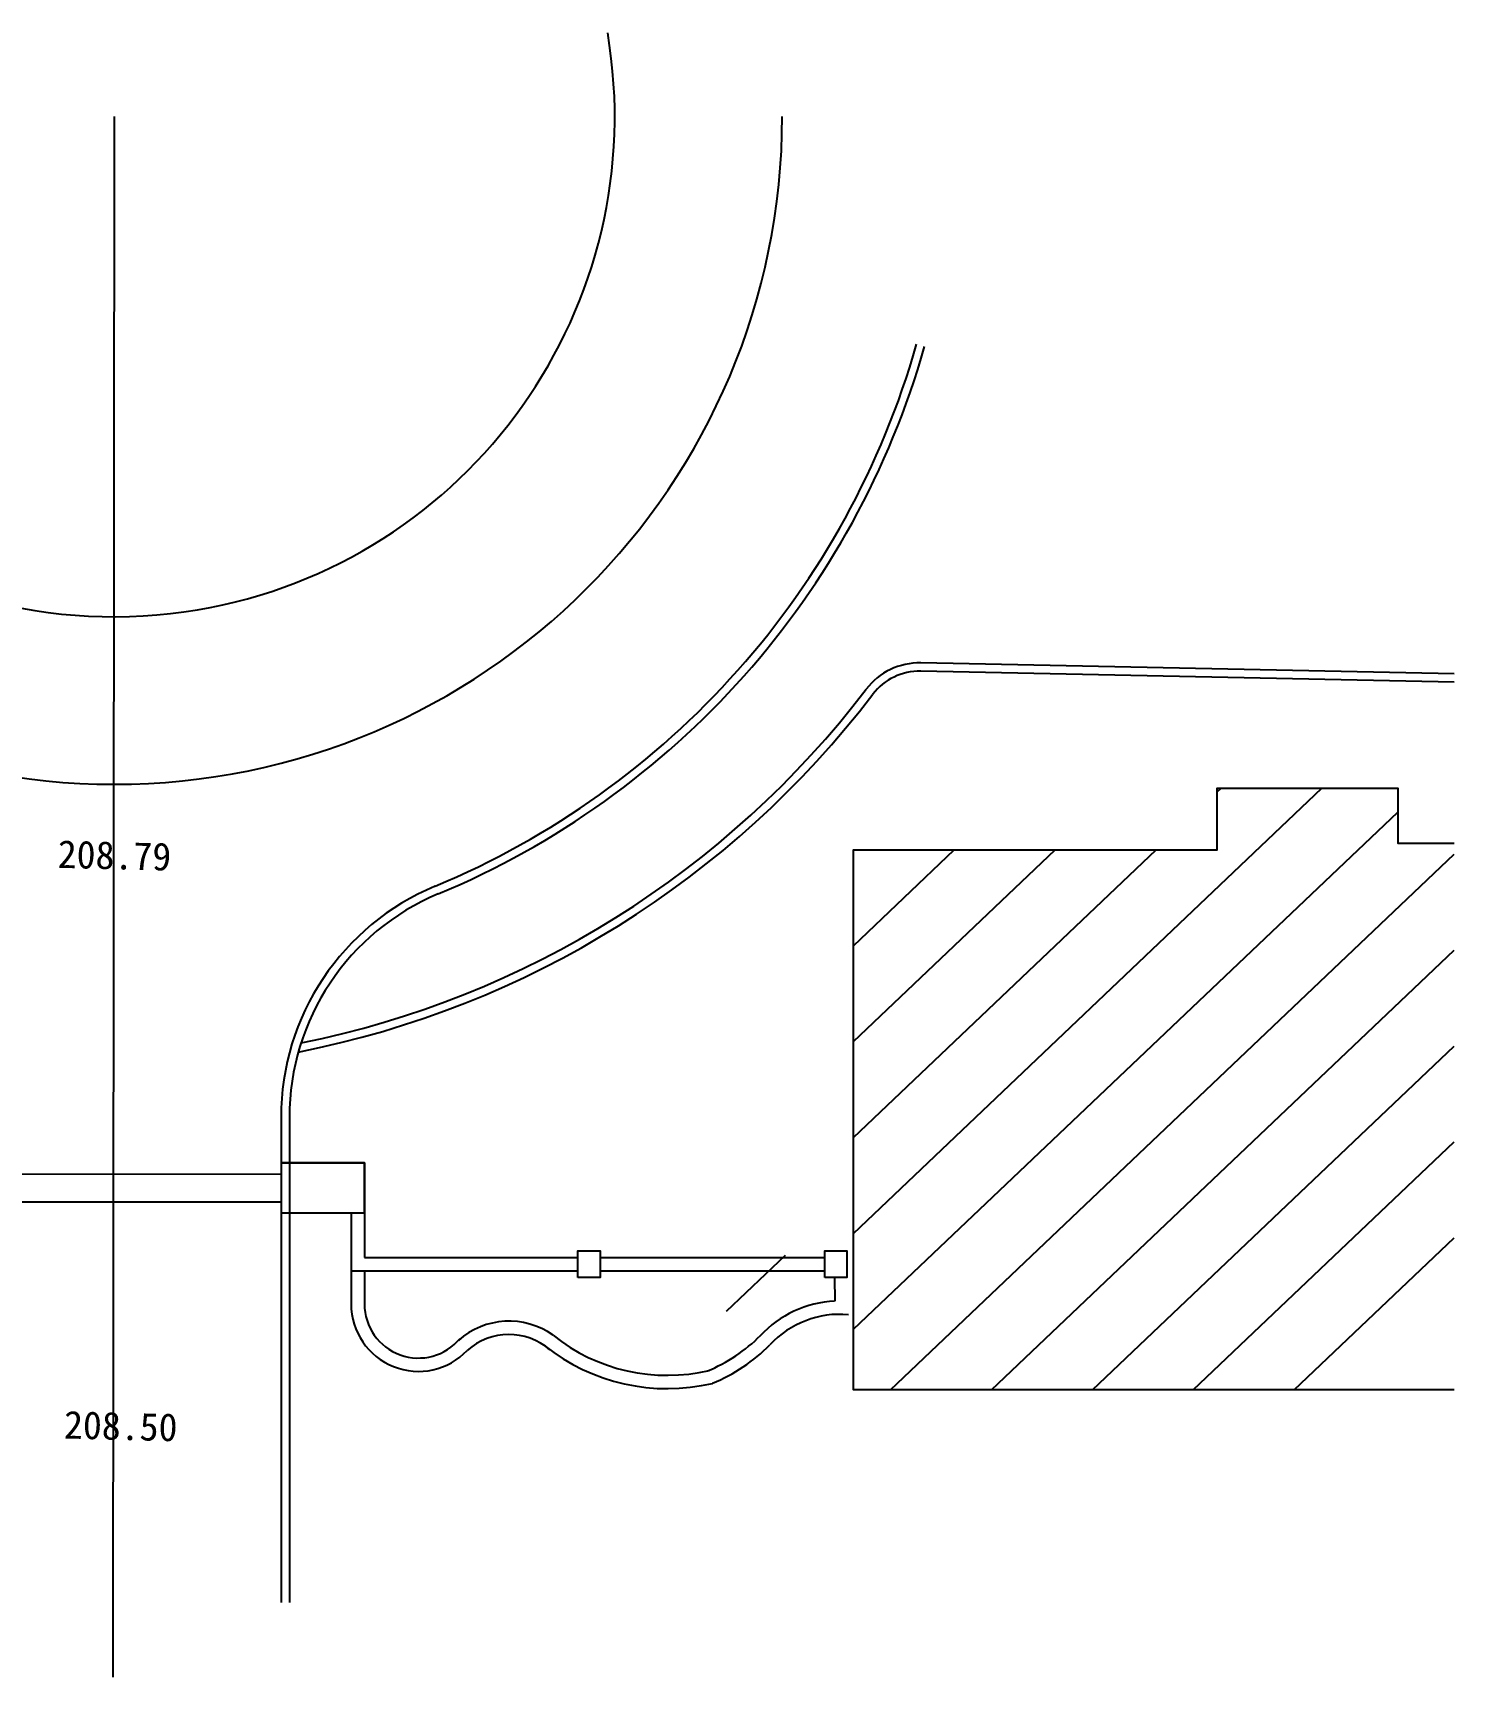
# Model space of a CAD drawing. Header units: metres. Extents: x -33557 to 13734, y -43247 to 37557.
# Drawn here: x -11820 to 13734, y 7987 to 37557 of the extents above; entities that cross this region are included whole.
import ezdxf

# ---------------------------------------------------------------- set-up
doc = ezdxf.new("R2010")
doc.units = ezdxf.units.M
doc.layers.add('111', color=3, linetype='Continuous')

msp = doc.modelspace()

# ---------------------------------------------------------------- linework, layer by layer
for p, q in [((-10359.4, 36056.31), (-10380.66, 7987.12)), ((2933.55, 15967.33), (11358.06, 23975.37)), ((9472.83, 23907.97), (9543.74, 23975.37)), ((2933.55, 14242.71), (12720.1, 23545.45)), ((2933.55, 21141.2), (4746.06, 22864.12)), ((2933.55, 19416.58), (6560.38, 22864.12)), ((2933.55, 17691.96), (8374.7, 22864.12)), ((3602.14, 13153.62), (13734.23, 22784.83)), ((5416.45, 13153.62), (13734.23, 21060.2)), ((7230.77, 13153.62), (13734.24, 19335.58)), ((9045.09, 13153.62), (13734.24, 17610.96)), ((10859.41, 13153.62), (13734.24, 15886.33)), ((650.73, 14566.33), (1711.25, 15574.42))]:
    msp.add_line(p, q)
msp.add_lwpolyline([(13734.24, 13153.62), (2933.55, 13153.61), (2933.55, 13153.61), (2933.54, 22864.11), (9472.83, 22864.12), (9472.83, 23975.37), (12720.1, 23975.37), (12720.1, 22985.51), (13734.23, 22985.51)])
at = {"layer": '111'}
for p, q in [((13734.23, 25883.25), (4142.78, 26076.65)), ((13734.23, 26033.28), (4146.33, 26226.61)), ((-7358.36, 18056.48), (-7357.86, 9329.87)), ((-7208.36, 18056.49), (-7207.86, 9329.87)), ((-7358.32, 17235.49), (-5858.32, 17235.58)), ((-5858.32, 17235.58), (-5858.27, 16335.58)), ((-13858.31, 17035.11), (-7358.31, 17035.49)), ((-13598.28, 16535.13), (-7358.28, 16535.49)), ((-7358.27, 16335.49), (-5858.27, 16335.58)), ((-6098.27, 16335.56), (-6098.21, 15295.56)), ((-5858.27, 16335.58), (-5858.22, 15535.58)), ((-5858.22, 15535.58), (-2020.37, 15535.8)), ((-1620.37, 15535.82), (2417.81, 15536.05)), ((-6098.21, 15295.56), (-2020.36, 15295.8)), ((-6098.21, 15295.56), (-6098.17, 14695.56)), ((-5858.21, 15295.58), (-5858.17, 14695.58)), ((-1620.36, 15295.82), (2417.83, 15296.05)), ((2596.15, 15176.06), (2596.18, 14749.24))]:
    msp.add_line(p, q, dxfattribs=at)
for points in [[(-7358.27, 16335.49), (-5858.27, 16335.58), (-5858.32, 17235.58), (-7358.32, 17235.49), (-7358.27, 16335.49)], [(-2020.35, 15175.8), (-2020.38, 15655.8), (-1620.38, 15655.82), (-1620.35, 15175.82), (-2020.35, 15175.8)], [(2417.83, 15176.05), (2417.81, 15656.05), (2817.81, 15656.08), (2817.83, 15176.08), (2417.83, 15176.05)]]:
    msp.add_lwpolyline(points, dxfattribs=at)
for centre, radius, start, end in [((-10359.4, 36056.31), 9000, 279.6, 9.6), ((-10359.4, 36056.31), 12012.33, 180, 270), ((-10359.4, 36056.31), 9000, 180, 279.6), ((-10359.4, 36056.31), 12012.33, 270, 0), ((-10359.4, 36056.31), 15000, 292.62, 344.14), ((-10359.4, 36056.31), 15150, 292.62, 344.14), ((4117.93, 25026.94), 1200, 88.64, 142.7), ((4117.93, 25026.94), 1050, 88.64, 142.7), ((-10359.4, 36056.31), 17000, 281.4, 322.7), ((-10359.4, 36056.31), 17150, 281.13, 322.7), ((-2858.36, 18056.74), 4500, 112.62, 180), ((-2858.36, 18056.74), 4350, 112.62, 180), ((-4888.17, 14695.63), 1210.06, 180, 316.57), ((-4888.17, 14695.63), 970.06, 180, 320.42), ((2687.8, 12804.87), 1946.52, 92.7, 137.32), ((2687.8, 12804.87), 1706.52, 84.78, 137.32), ((-3259.94, 13018.53), 1369.65, 54.65, 131.56), ((-3259.94, 13018.53), 1129.65, 49.28, 131.56), ((-416.24, 16696.83), 3521.76, 231.33, 283.37), ((-416.24, 16696.83), 3281.76, 231.33, 283.37), ((-818.63, 16213.17), 2944.33, 292.47, 315), ((-818.63, 16213.17), 3184.33, 292.47, 315)]:
    msp.add_arc(centre, radius, start, end, dxfattribs=at)

# ---------------------------------------------------------------- texts
for s, p in [('208.79', (-11379.45, 22542.17)), ('208.50', (-11266.41, 12279.32))]:
    msp.add_text(s, height=500, rotation=358.55).set_placement(p)

doc.saveas('drawing.dxf')
